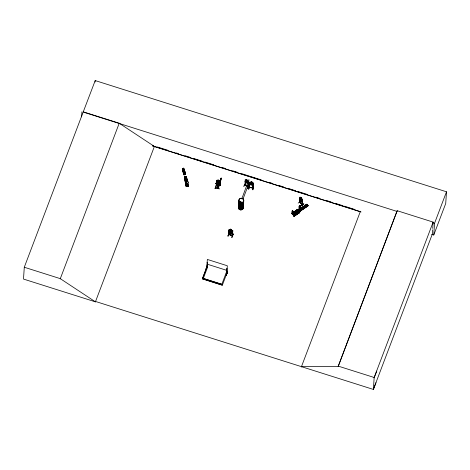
<?xml version="1.0" encoding="UTF-8"?>
<svg xmlns="http://www.w3.org/2000/svg" width="470" height="470" viewBox="0 0 470 470"><rect width="100%" height="100%" fill="white"/><g stroke="black" fill="none" stroke-linecap="round" stroke-linejoin="round"><path stroke-width="0.7" d="M220.407 182.401L219.942 184.258L219.508 184.158L219.766 182.36A3.684 0.517 -76.8 0 1 220.941 178.295L221.488 178.171L221.311 178.835A3.155 0.447 -76.8 0 0 220.242 182.695L220.407 182.401L219.807 182.595A3.155 0.447 -76.8 0 1 220.876 178.729L221.053 178.071M219.942 184.258L220.201 182.46A3.684 0.517 -76.8 0 1 221.37 178.394L221.488 178.171M244.888 184.886L244.923 184.551L245.287 184.739L244.976 184.751M245.275 184.91L245.416 182.243M247.86 186.467L248.254 186.337M216.218 183.482L220.036 184.681L220.312 181.52L219.942 181.449L220.324 181.444L220.13 184.475L216.459 183.335L216.658 180.292L216.993 180.398L216.834 183.412M216.423 183.676C216.746 184.005 221.2 184.945 219.884 184.199C221.358 183.823 215.131 181.978 216.876 183.294L219.208 184.029M217.939 179.987L217.898 180.603L217.269 180.609L217.211 181.684L218.95 182.683L219.596 182.407L219.132 180.333L217.898 179.957L217.868 180.533M219.984 181.338L219.79 184.352M24.287 267.248L60.242 278.634L95.416 301.84L154.395 146.446L119.221 123.24L83.261 111.854L24.287 267.248L23.5 279.068L95.469 301.852M81.598 116.877L81.933 111.807M83.261 111.854L95.204 80.57L446.5 191.789L445.724 203.487L433.763 234.994L431.666 234.33M95.11 82.027L95.204 80.57M183.705 168.213L182.307 168.53L183.741 174.822L182.413 168.425L183.705 168.213L184.493 171.767M182.654 169.494L183.94 169.317M183.059 171.339L184.352 171.162M183.77 174.059L184.863 173.882M184.081 172.067L184.07 172.02A0.881 0.376 -12.5 0 0 183.852 172.666L183.864 172.713A0.881 0.376 -12.5 0 1 184.081 172.067L184.434 171.356M184.281 174.3L184.669 174.182L184.246 174.587M184.669 174.182L184.645 174.523M183.929 174.135L184.804 174.041L185.08 172.508A0.881 0.376 -12.5 0 0 184.945 171.926L184.657 171.321M184.657 177.748L186.608 177.56M185.086 174.57C181.679 174.206 186.273 176.221 184.892 173.172M186.414 176.62L184.328 176.932L186.179 186.379M186.314 186.255L186.003 186.437L184.358 176.937M186.86 185.591C186.337 186.467 187.9 186.261 187.454 185.515L186.872 185.679L187.471 185.603L187.26 184.187M187.853 181.308L187.888 182.072A1.316 0.57 -10 0 1 188.094 182.959L188.106 183.03M187.959 186.044L188.129 185.779L188.258 186.132M226.799 273.082L226.411 273.111L226.857 273.27L222.345 285.196L202.382 278.875L206.865 266.948C207.828 267.671 206.63 266.778 207.106 267.183M202.629 278.222L222.592 284.55L204.004 278.663M203.363 278.311L207.587 267.177M206.136 268.652L207.411 265.233L206.177 268.582M207.147 267.177L206.782 266.889L207.217 266.86M206.835 267.125L207.352 259.44L227.321 265.762L226.822 273.417C227.139 273.017 226.675 267.624 227.086 268.717M207.1 267.201L207.505 262.383L207.123 262.395L207.505 262.383M215.607 187.601L219.343 188.881L215.536 187.853M217.24 186.696L217.628 183.494L217.939 183.635L217.745 186.596L217.258 186.772L217.745 186.596M217.293 186.79L217.522 183.541L217.898 183.658M217.275 188.129L218.532 184.786M217.328 186.467L217.61 183.529M217.886 183.576L217.551 186.872L217.939 183.635M218.955 184.922L217.68 188.358L218.985 185.01M218.544 186.872C218.662 178.459 218.756 189.998 218.556 186.837M218.409 187.154C219.355 177.125 218.574 193.652 218.756 184.369M220.63 185.486L216.876 184.258L220.63 185.433M221.875 284.168L226.099 273.041L226.734 273.246M222.345 285.196L202.388 278.728M229.383 232.738L227.897 236.11L229.184 232.762M226.099 273.041L226.822 273.417M228.79 234.26L229.096 234.683L228.726 234.583L229.113 229.554L229.536 229.495M229.113 229.554L228.72 234.559M226.422 275.079L227.65 271.725L226.223 274.926M226.793 268.499L226.417 273.129M229.06 234.512L229.448 229.889M231.563 229.595L231.528 230.171C234.712 231.064 227.116 228.808 230.394 229.771L230.394 229.16L231.622 229.548L231.569 230.159L232.127 230.553L231.98 232.756L231.334 233.026L229.595 232.027L229.754 229.801L230.382 229.807L230.435 229.196M232.051 231.681L231.452 231.299L231.528 230.717L230.294 230.341L230.282 230.987L229.671 230.952M232.797 230.717L232.362 230.388L232.797 230.717L232.462 235.746L232.151 235.311M232.397 230.946C233.161 230.024 231.41 235.787 232.18 235.488M232.374 235.758L232.756 230.711M243.859 186.296L245.863 183.171L243.842 186.196M244.876 184.904L245.217 179.84L248.554 181.673L248.189 181.22M245.205 185.039C245.616 184.504 245.14 179.199 245.481 180.339M246.386 179.658L246.362 180.304L245.787 180.198L245.716 181.273L246.245 182.031L247.291 182.595L247.884 182.43L247.508 180.257L246.386 179.658L246.345 180.233M247.408 180.868L247.467 180.257L246.362 179.693M249.27 185.098L247.273 188.129L249.317 185.109M248.095 184.375L248.201 186.678L248.536 181.626M248.201 186.649L247.96 186.179M248.142 186.661L248.583 181.867L248.201 181.802L248.583 181.867M248.466 186.86L248.448 187.442L248.753 182.389L248.319 187.401M248.806 189.022L249.494 185.544L248.612 189.075M249.946 182.325L249.529 182.466L253.365 183.071L253.03 188.106L249.147 187.465L249.511 182.648L249.864 182.713L249.482 187.536L249.135 187.442M249.535 182.425L249.188 187.465M249.188 187.136L249.582 187.348M247.249 186.655L250.41 187.518M252.09 182.131L252.049 182.701L252.678 183.006L252.607 184.076L251.938 184.428L250.134 183.658L250.21 182.583L250.857 182.501C250.075 180.891 254.158 182.889 250.857 181.902M252.143 182.078L252.102 182.654M252.948 183.359C253.647 182.56 252.149 187.219 252.672 188.082L253.001 188.123M252.684 187.912L253.066 187.812M252.731 189.692L253.389 186.202M252.942 188.123L253.054 187.982M253.418 186.29L252.913 189.809M292.334 212.892L291.7 213.21L291.894 213.721L297.492 209.767L291.841 213.633M291.964 213.703L291.988 213.362L292.264 213.956L292.04 213.327M292.07 211.024L292.452 210.572M292.381 211.048L292.493 210.584L292.828 211.059M292.428 214.244L292.546 214.479M292.98 211.905L292.875 211.03M293.104 212.24L292.916 211.118M293.004 213.856L292.258 213.022M293.356 215.336L293.879 214.714L294.684 215.66M293.574 215.595L293.644 215.219M294.502 213.121L294.014 212.493L293.791 213.456M293.597 215.254L293.868 215.847L293.621 215.56M294.038 216.141L294.155 216.37M293.756 213.245L293.803 215.09L294.338 215.718L294.725 214.255L294.478 212.922M294.719 211.353L295.524 212.264M295.295 210.965L296.1 211.87M296.329 213.251L297.134 214.155M296.764 209.972L297.569 210.883M296.899 212.857L297.71 213.768M297.487 209.785L291.617 213.398L297.492 209.767M298.174 203.087L301.217 200.866M299.22 209.038L298.233 209.89L306.816 204.127L308.12 205.784L299.631 211.524L308.109 205.778M298.368 211.864L299.179 212.775M298.797 209.843C298.85 211.183 298.656 208.939 299.167 210.278L299.132 210.789L298.873 209.796M293.503 215.613L293.227 215.289L299.002 211.6M299.361 205.795C299.067 207.164 299.607 204.65 300.06 206.395M300.371 197.647L300.042 197.465L299.978 202.429L300.083 197.13L300.171 199.562L302.028 201.73L300.148 199.556M300.107 198.058L299.884 202.088L302.216 204.891L299.707 202.159L302.104 204.961L302.439 199.932L301.646 198.228M299.455 211.171L299.555 211.394M299.919 202.212L300.236 199.65M299.801 212.534L294.05 216.253M300.166 206.741L300.118 207.37L300.183 206.489M302.38 199.932L300.048 197.153L300.906 197.911L300.918 197.283L301.705 198.222L301.916 200.543L300.759 199.662L300.465 197.659L300.882 197.858M300.906 197.911L300.947 197.335M300.718 206.124L303.855 204.004L300.594 205.883M298.362 209.62L298.438 209.972L299.296 209.391L300.424 210.46L300.406 210.76L299.202 209.344L298.338 209.925L299.637 211.524M302.416 199.909L302.081 204.932L301.857 204.726C301.393 203.504 302.85 199.668 302.175 199.997M302.281 199.926L302.192 204.844M302.892 206.841L304.102 208.198M303.867 204.033L300.618 206.007M303.755 206.26L304.96 207.617M305.377 205.161L306.587 206.518M305.952 204.767L307.163 206.13M308.038 205.649L299.449 211.312L299.214 211.03L307.086 205.696M301.452 366.665L338.183 366.447L397.185 210.713L433.14 222.099L432.723 228.42M433.14 222.099L374.167 377.492L373.374 389.43L95.557 301.476L95.416 301.84M397.185 210.713L338.183 366.447M432.629 229.824L432.347 234.037L373.374 389.43L375.988 382.692M433.763 234.994L434.544 223.297L446.5 191.789M217.704 183.976L217.434 183.776M218.873 184.363L218.562 184.187M248.454 186.895L248.46 187.407L248.612 186.913M187.319 185.715C186.89 185.509 187.201 185.233 187.207 185.38M293.133 212.411L292.734 213.827L292.193 213.198L292.099 211.195M294.59 214.32L294.385 215.689L293.844 215.06M300.189 207.329A1.316 0.382 55.9 0 1 300.289 208.445L299.978 210.501L299.173 209.555L299.155 207.106A1.316 0.382 55.9 0 1 299.384 206.383M184.945 171.926L184.933 171.879A0.881 0.376 -12.5 0 1 185.074 172.461L184.804 174.041M188.094 182.959L187.689 185.321L186.384 185.491L186.255 183.194A1.316 0.57 -10 0 1 186.584 182.243L186.655 181.532M249.423 184.005L249.823 184.593L249.429 183.97M248.753 189.105L249.47 185.55M249.57 187.518L249.605 187.225M252.925 182.83L253.365 183.071M252.637 188.035L252.707 187.888M253.395 186.208L252.737 189.774M248.607 186.984L248.454 187.319M183.929 170.898L183.541 171.127M240.746 201.777L240.711 202.294L240.675 201.783M241.78 198.863L248.941 179.546L248.495 187.377M219.508 184.158L219.819 182.918M185.744 180.374L185.997 180.932M295.524 211.835L295.372 211.336M297.31 213.492L296.84 213.691L296.911 213.21M303.585 206.906L303.579 207.434M217.228 183.829C212.599 182.525 220.824 184.798 219.214 184.463L219.643 184.604M216.758 183.782L217.299 183.929M219.367 184.504L215.589 183.324M215.583 187.53C217.44 179.405 215.724 189.263 215.448 187.465M215.924 183.429L215.63 183.194M216.899 182.877L216.605 183.394M219.296 184.34L218.756 184.328M294.385 212.857L294.055 212.464M298.961 209.984L299.308 210.078M299.067 210.29L299.466 209.761M184.381 174.382L184.416 173.929L184.569 174.352M186.913 185.251L187.148 185.268M216.952 180.509L216.623 180.368L216.153 184.269L216.729 184.44L217.005 183.494L216.488 183.324M217.017 180.316L220.324 181.444M229.013 230.746L230.247 230.952M229.407 230.7L232.709 231.875M228.896 232.327L229.237 233.014L232.145 233.866L232.597 233.455M231.475 231.334L232.292 231.54M232.133 233.901L232.568 233.402M206.171 268.675L207.423 265.233M248.883 182.425L248.642 182.689M250.398 187.63L247.966 186.666M226.446 273.305L226.493 273.005M226.217 275.026L227.474 271.584L226.252 275.021M60.23 278.857L119.221 123.24M217.034 180.339L216.658 180.292M216.893 182.995L219.76 184.029M216.934 184.175L220.612 185.544M217.075 188.153L218.344 184.81M217.886 188.411L219.155 185.068M219.807 184.193L219.543 184.504M202.382 278.875L206.853 267.095M229.113 229.777L229.407 230M230.394 229.16L231.622 229.548M228.109 236.175L229.372 232.832M242.908 199.292L248.63 184.222M232.045 235.617L232.444 235.417M233.143 233.931L231.851 237.356L233.32 234.072M301.317 367.029L360.431 211.271M374.144 377.833L376.758 371.094M250.41 187.589L247.273 186.567L250.457 187.448M303.52 207.041L303.873 206.759M245.193 179.869L245.587 179.822M245.087 181.414L245.446 182.137L248.048 183.553M248.025 183.582L245.416 182.137M247.273 188.129L249.3 185.021M184.346 174.117L184.493 174.223M184.128 171.597L184.857 171.386M186.666 181.602L186.067 177.401M253.042 187.935L249.247 187.301M292.287 213.615L292.475 213.374M294.02 215.207L293.756 215.489M183.447 170.68L183.541 171.156M240.552 201.836L240.346 202.135M217.363 186.478L217.704 186.584M299.102 210.055L299.278 209.814M295.377 211.3L295.301 211.835M295.231 211.383L295.178 211.753M304.284 207.393L303.984 207.587M302.31 201.448L301.975 201.712L302.304 201.501M228.778 234.418L232.509 235.629M186.725 181.449L187.125 181.267M186.737 181.526L187.865 181.379M292.363 210.66L292.775 210.959M292.181 211.559L292.24 213.168L292.775 213.797M299.155 207.106L299.108 209.602L299.913 210.548L300.289 208.445M291.717 213.515L297.269 209.555L297.539 209.884M300.136 208.721L306.898 204.368M292.328 214.197L292.534 214.473L298.144 210.531L292.393 214.297M297.998 210.378L292.369 214.273L298.192 210.642M298.25 209.92L298.567 210.208L307.122 204.632M299.842 209.538L306.528 205.049L299.872 209.567M294.478 213.603L294.549 214.349M299.461 211.33L308.026 205.601L307.791 205.325L299.308 211.065M299.566 211.042L300.424 210.46M307.274 205.913L299.396 211.247M293.445 215.513L299.102 211.665L293.221 215.284M293.292 215.307L294.144 216.364L299.754 212.422L293.873 216.041L299.654 212.358M293.926 216.083L299.637 212.334M299.96 202.229L299.913 201.906M300.612 205.989L303.749 203.868M182.401 168.495L184.164 174.752L182.666 168.425M184.575 171.779L183.799 168.278L183.453 168.289L184.763 174.652M240.47 201.812L241.01 201.853M240.57 201.918L240.899 201.941M240.893 202.388L240.993 202.076M186.678 186.349L184.757 176.885M185.897 176.726L186.202 176.685M187.412 181.391L186.431 176.585L187.042 180.744M186.69 186.343L186.384 186.384L185.309 180.28M187.33 184.869L187.877 186.185L187.518 184.146M187.595 184.14L188.247 186.138L187.783 183.417M206.824 266.778L207.205 266.895M232.409 235.74L228.767 234.589M299.49 205.666L299.978 206.254M296.84 213.274L297.31 213.456M230.841 231.916L231.875 231.681L231.052 232.104L231.833 233.014L230.793 232.151L229.689 232.386L230.541 231.945L229.795 231.07L230.852 231.922M232.057 231.628L231.41 231.892L230.265 231.534L229.683 230.876M183.365 168.354L183.793 168.278M184.158 174.752L183.811 174.764L182.413 168.425M186.52 186.332L184.863 176.796M240.881 202.347L240.528 202.317M186.22 180.956L186.59 180.462M216.611 180.404L217.046 180.304M229.037 230.805L229.425 230.723M188.112 186.085L186.308 186.396M187.307 181.308L187.765 181.332M218.885 184.328L217.775 184.087M183.576 170.651L183.899 170.798M186.085 180.18L186.408 180.251M303.873 206.806L304.366 207.153M303.99 207.54L303.667 207.458M187.959 186.179L187.642 184.14M187.583 186.226L187.348 184.134M226.734 273.399L226.44 273.293M249.488 182.771L249.84 182.83M249.599 187.272L252.631 187.788M215.542 183.4L215.983 183.494M216.494 183.617L217.598 184.017M218.262 184.152L217.786 184.046L218.356 184.263M216.459 183.335L220.072 184.516M218.914 184.369L220.072 184.657M220.976 178.541L221.411 178.641M219.69 182.783L220.125 182.9M219.519 183.094L219.954 183.2M217.493 183.929L218.121 184.193M215.195 188.305C213.897 187.982 216.582 188.705 215.266 188.376M219.784 183.482L216.876 182.642L216.529 181.955M231.434 231.493L230.288 231.14L230.371 229.995L231.516 230.359L231.363 232.568L230.212 232.215L230.288 231.14L231.446 231.434M232.121 233.837L229.237 233.014L228.949 232.297M154.395 146.446L152.298 145.782L360.296 211.635M219.831 184.222L220.16 184.311M216.288 183.5L216.652 183.629M219.978 184.675L219.684 184.575M83.942 112.295L397.021 211.418M432.459 222.639L434.544 223.297M157.327 146.963L167.796 150.277M176.174 152.926L178.265 153.59M185.245 155.799L190.133 157.35M194.316 158.672L201.994 161.104M204.785 161.991L213.862 164.864M222.234 167.514L225.723 168.618M232.703 170.827L237.591 172.373M241.78 173.7L249.458 176.133M250.851 176.573L261.32 179.887M269.698 182.542L271.789 183.206M278.769 185.415L283.657 186.96M287.846 188.288L295.524 190.714M298.315 191.601L307.386 194.474M315.764 197.124L319.253 198.228M326.233 200.437L331.121 201.988M335.304 203.31L342.982 205.743M344.381 206.183L354.85 209.503M153.39 146.223L361.048 211.97M229.19 234.454L232.098 235.376M207.041 264.117L227.01 270.438M338.206 366.106L374.167 377.492M218.38 184.175L218.879 184.334L218.597 184.199M298.497 210.208L306.969 204.45M299.102 211.665L293.345 215.43L298.879 211.453L299.149 211.776M291.612 213.392L292.487 214.361L298.144 210.531L297.34 209.544M233.155 234.013L231.904 237.362M245.281 184.81L247.937 186.238M244.864 184.869L246.797 185.897M248.254 186.49L244.876 184.698M185.897 180.885L185.721 180.574M298.838 210.307L299.208 210.742M298.949 211.435L299.748 212.422M216.541 181.913L216.911 182.63M300.124 206.354L300.154 206.647M245.111 181.379L245.428 182.166M293.104 212.052L293.115 212.364M184.792 173.142L185.109 174.564M184.451 172.525L183.453 168.289L184.311 172.549M186.443 176.532L187.289 181.367M187.747 184.052L188.123 186.12M186.396 177.355L187.001 180.75M186.326 177.36L186.995 181.444M186.055 176.632L186.907 181.414M186.02 177.401L186.866 182.154M185.133 177.525L186.643 186.355M184.828 177.566L185.115 178.917M183.852 172.666L183.94 174.188M243.36 202.047A2.462 2.203 3.8 0 1 240.993 205.196A2.462 2.203 3.8 0 1 239.107 201.742M243.395 201.953A2.503 2.238 3.8 0 1 240.993 205.155A2.503 2.238 3.8 0 1 239.077 201.648M243.284 203.128A2.462 2.203 3.8 0 1 240.922 206.271A2.462 2.203 3.8 0 1 239.03 202.823M243.29 203.052A2.462 2.203 3.8 0 1 240.928 206.201A2.462 2.203 3.8 0 1 239.036 202.752M243.695 201.225A2.503 2.238 3.8 0 1 241.081 203.863A2.503 2.238 3.8 0 1 238.872 200.878M243.372 201.83A2.462 2.203 3.8 0 1 241.004 204.979A2.462 2.203 3.8 0 1 239.118 201.53M243.648 201.301A2.462 2.203 3.8 0 1 241.081 203.904A2.462 2.203 3.8 0 1 238.907 200.966M243.666 201.089A2.462 2.203 3.8 0 1 241.092 203.686A2.462 2.203 3.8 0 1 238.919 200.749M243.319 206.271A2.462 2.203 3.8 0 1 240.746 208.874A2.462 2.203 3.8 0 1 238.578 205.936M243.155 205.637A2.503 2.238 3.8 0 1 241.075 208.839A2.503 2.238 3.8 0 1 238.543 205.848M243.278 203.246A2.462 2.203 3.8 0 1 240.91 206.395A2.462 2.203 3.8 0 1 239.024 202.946M243.243 204.28A2.503 2.238 3.8 0 1 240.84 207.476A2.503 2.238 3.8 0 1 238.925 203.968M243.125 205.508A2.462 2.203 3.8 0 1 241.087 208.662A2.462 2.203 3.8 0 1 238.59 205.719M243.202 204.432A2.462 2.203 3.8 0 1 240.834 207.581A2.462 2.203 3.8 0 1 238.948 204.133M243.213 204.221A2.462 2.203 3.8 0 1 240.846 207.364A2.462 2.203 3.8 0 1 238.96 203.915M217.886 180.797L217.827 181.872L218.979 182.225L219.038 181.144L217.886 180.797M218.127 180.186L218.856 180.597L218.127 180.186M182.554 169.065L183.852 168.853L182.554 169.065M182.795 170.128L184.087 169.917L182.795 170.128M182.918 170.698L184.211 170.487L182.918 170.698M184.775 178.394L186.725 178.142L184.775 178.394M184.945 179.358L186.895 179.105L184.945 179.358M185.092 180.21L187.042 179.963L185.092 180.21M185.262 181.179L187.213 180.927L185.262 181.179M186.008 185.068L185.991 185.374L187.959 184.816L186.008 185.068M230.535 230.535L231.263 230.952L230.535 230.535M230.617 229.389L231.34 229.818L230.617 229.389M246.351 180.498L246.28 181.573L247.32 182.131L247.396 181.056L246.351 180.498M246.58 179.928L247.238 180.48L246.58 179.928M250.845 182.695L250.774 183.77L251.967 183.97L252.038 182.895L250.845 182.695M251.103 182.06L251.855 182.378L251.103 182.06M295.806 210.584L296.611 211.571L295.806 210.584M296.382 210.196L297.181 211.183L296.382 210.196M297.416 212.475L298.215 213.462L297.416 212.475M297.992 212.088L298.791 213.075L297.992 212.088M300.859 198.123L300.788 199.198L301.523 200.073L301.593 198.998L300.859 198.123M301.035 197.612L301.493 198.363L301.035 197.612M304.525 205.684L305.723 207.164L304.525 205.684M249.787 184.61L252.778 185.157L253.265 184.622L252.748 185.133L249.787 184.61M229.013 231.099L229.337 231.828L232.221 232.738L232.697 232.262L232.198 232.709L229.337 231.828L229.013 231.099M239.959 202.218A2.462 2.203 3.8 0 0 243.777 200.578A2.462 2.203 3.8 0 0 240.235 198.411A2.462 2.203 3.8 0 0 239.959 202.218M239.953 202.329A2.462 2.203 3.8 0 0 243.771 200.69A2.462 2.203 3.8 0 0 240.229 198.522A2.462 2.203 3.8 0 0 239.953 202.329M240.681 209.879A2.462 2.203 3.8 0 0 243.254 207.282A2.456 2.197 3.8 0 1 240.681 209.873A2.462 2.203 3.8 0 1 238.507 206.941A2.456 2.197 3.8 0 0 240.681 209.873"/></g></svg>
